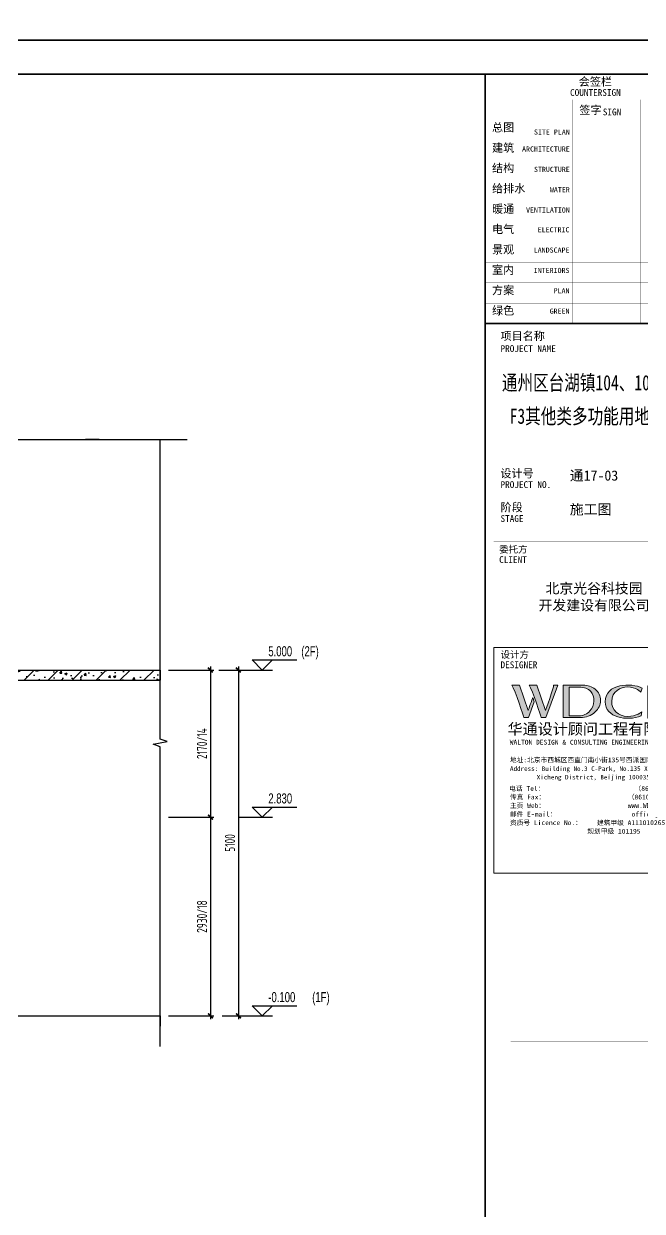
# Model space of a CAD drawing. Extents: x 20383 to 83436, y 6754 to 118707.
# Drawn here: x 51876 to 61001, y 71739 to 89250 of the extents above; entities that cross this region are included whole.
import ezdxf
from ezdxf.enums import TextEntityAlignment as Align

# ---------------------------------------------------------------- set-up
doc = ezdxf.new("R2010")
doc.units = 0
doc.header["$LTSCALE"] = 1000
doc.header["$MEASUREMENT"] = 0
doc.linetypes.add('109-34 轴网$0$L1$0$$AUDIT_BAD_LTYPE1', pattern=[0])
doc.layers.get('0').update_dxf_attribs({"linetype": 'CONTINUOUS'})
doc.layers.get('Defpoints').update_dxf_attribs({"color": 167, "linetype": 'CONTINUOUS'})
for name, color, linetype in [('A_STR-砌块墙', 121, 'CONTINUOUS'), ('A_STR-砼墙', 51, 'CONTINUOUS'), ('DIM', 3, 'CONTINUOUS'), ('PUB_TEXT', 7, 'CONTINUOUS'), ('s-dim', 3, 'CONTINUOUS'), ('S-HATCH', 253, 'CONTINUOUS'), ('s-thin', 3, 'CONTINUOUS')]:
    doc.layers.add(name, color=color, linetype=linetype)
doc.styles.add('_TCH_DIM', font='ros.shx', dxfattribs={"width": 0.8, "bigfont": 'jd.shx'})
doc.styles.add('TSSD_Dimension', font='tssdeng.shx', dxfattribs={"width": 0.7, "bigfont": 'TSSDCHN.SHX'})
doc.styles.add('图签信息$0$hwxh', font='STXIHEI.TTF')
doc.styles.add('图签信息$0$华文细黑', font='STXIHEI.TTF', dxfattribs={"height": 10})
doc.dimstyles.new('TSSD_50_50', dxfattribs={"dimtxt": 150, "dimasz": 50, "dimexe": 50, "dimexo": 125, "dimgap": 50, "dimtad": 1, "dimdec": 0, "dimzin": 0, "dimdsep": 46, "dimtxsty": 'TSSD_Dimension', "dimblk": 'ARCHTICK', "dimblk1": 'ARCHTICK', "dimblk2": 'ARCHTICK', "dimcen": 0, "dimdle": 50, "dimclrt": 7, "dimadec": 0, "dimazin": 0, "dimtfac": 1, "dimtdec": 0, "dimtix": 1, "dimtmove": 2, "dimatfit": 3, "dimfxl": 1, "dimtolj": 1, "dimtzin": 0, "dimarcsym": 0})

# ---------------------------------------------------------------- blocks, each defined once
blk = doc.blocks.new('图框-A1')
for points, const_width in [([(0, 0), (841, 0), (841, 594), (0, 594)], 0.05), ([(766, 584), (25, 584), (25, 10), (766, 10)], 0.5)]:
    blk.add_lwpolyline(points, close=True, dxfattribs=dict(const_width=const_width))
blk = doc.blocks.new('_ArchTick')
at = {"color": 0, "const_width": 0.5}
blk.add_lwpolyline([(-0.71, -0.71), (0.71, 0.71)], dxfattribs=at)
blk = doc.blocks.new('*D255')
at = {"layer": 'Defpoints', "color": 0, "transparency": 16777216}
for p in [(53888, 79720), (53888, 77550), (54630, 77550)]:
    blk.add_point(p, dxfattribs=at)
at = {"layer": 's-dim', "color": 0, "lineweight": -2, "transparency": 16777216}
for p, q in [((54013, 79720), (54680, 79720)), ((54630, 79770), (54630, 77500)), ((54013, 77550), (54680, 77550))]:
    blk.add_line(p, q, dxfattribs=at)
at = {"layer": 's-dim', "color": 0, "lineweight": -2, "transparency": 16777216, "xscale": 50, "yscale": 50, "zscale": 50}
for p, rotation in [((54630, 79720), 90), ((54630, 77550), 270)]:
    blk.add_blockref('_ArchTick', p, dxfattribs=dict(at, rotation=rotation))
at = {"layer": 's-dim', "color": 7, "transparency": 16777216, "insert": (54505, 78635), "char_height": 150, "attachment_point": 5, "rotation": 90, "style": 'TSSD_Dimension'}
blk.add_mtext('\\A1;2170/14', dxfattribs=at)
blk = doc.blocks.new('*D256')
at = {"layer": 'Defpoints', "color": 0, "transparency": 16777216}
for p in [(53888, 77550), (53888, 74620), (54630, 74620)]:
    blk.add_point(p, dxfattribs=at)
at = {"layer": 's-dim', "color": 0, "lineweight": -2, "transparency": 16777216}
for p, q in [((54630, 77600), (54630, 74570)), ((54013, 77550), (54680, 77550)), ((54013, 74620), (54680, 74620))]:
    blk.add_line(p, q, dxfattribs=at)
at = {"layer": 's-dim', "color": 0, "lineweight": -2, "transparency": 16777216, "xscale": 50, "yscale": 50, "zscale": 50}
for p, rotation in [((54630, 77550), 90), ((54630, 74620), 270)]:
    blk.add_blockref('_ArchTick', p, dxfattribs=dict(at, rotation=rotation))
at = {"layer": 's-dim', "color": 7, "transparency": 16777216, "insert": (54505, 76085), "char_height": 150, "attachment_point": 5, "rotation": 90, "style": 'TSSD_Dimension'}
blk.add_mtext('\\A1;2930/18', dxfattribs=at)
blk = doc.blocks.new('*D257')
at = {"layer": 'Defpoints', "color": 0, "transparency": 16777216}
for p in [(54630, 79720), (54680, 74620), (55043, 74620)]:
    blk.add_point(p, dxfattribs=at)
at = {"layer": 's-dim', "color": 0, "lineweight": -2, "transparency": 16777216}
for p, q in [((54755, 79720), (55093, 79720)), ((55043, 79770), (55043, 74570)), ((54805, 74620), (55093, 74620))]:
    blk.add_line(p, q, dxfattribs=at)
at = {"layer": 's-dim', "color": 0, "lineweight": -2, "transparency": 16777216, "xscale": 50, "yscale": 50, "zscale": 50}
for p, rotation in [((55043, 79720), 90), ((55043, 74620), 270)]:
    blk.add_blockref('_ArchTick', p, dxfattribs=dict(at, rotation=rotation))
at = {"layer": 's-dim', "color": 7, "transparency": 16777216, "insert": (54918, 77170), "char_height": 150, "attachment_point": 5, "rotation": 90, "style": 'TSSD_Dimension'}
blk.add_mtext('\\A1;5100', dxfattribs=at)
blk = doc.blocks.new('图签信息$0$logo2')
h = blk.add_hatch(color=7)
h.paths.add_polyline_path([(19.02, -7.36), (15.84, -7.36), (15.84, -3.97), (18.97, -3.97), (18.97, -4.24), (16.46, -4.24), (16.46, -5.45), (18.81, -5.45), (18.81, -5.69), (16.47, -5.69), (16.47, -7.12), (19.02, -7.12)])
edge = h.paths.add_edge_path()
edge.add_spline(control_points=[(15.26, -4.21), (15.26, -4.21), (15.13, -4.65), (15.13, -4.65), (15.13, -4.65), (14.62, -4.1), (13.73, -4.1), (13.04, -4.1), (12.07, -4.54), (12.08, -5.62), (12.08, -6.49), (12.77, -7.16), (13.73, -7.17), (14.66, -7.17), (15.23, -6.68), (15.23, -6.68), (15.23, -6.68), (15.16, -7.11), (15.16, -7.11), (13.63, -7.7), (11.42, -7.29), (11.41, -5.64), (11.4, -3.72), (14.16, -3.66), (15.26, -4.21)], knot_values=[0, 0, 0, 0, 1, 1, 1, 2, 2, 2, 3, 3, 3, 4, 4, 4, 5, 5, 5, 6, 6, 6, 7, 7, 7, 8, 8, 8, 8], degree=3, periodic=0)
edge = h.paths.add_edge_path(flags=16)
edge.add_spline(control_points=[(10.23, -5.57), (10.23, -5.16), (10.12, -4.83), (9.9, -4.58), (9.63, -4.27), (9.23, -4.12), (8.69, -4.12), (8.69, -4.12), (7.64, -4.12), (7.64, -4.12), (7.64, -4.12), (7.64, -7.1), (7.64, -7.1), (7.64, -7.1), (8.66, -7.1), (8.66, -7.1), (9.13, -7.1), (9.52, -6.93), (9.82, -6.6), (10.09, -6.31), (10.23, -5.96), (10.23, -5.57)], knot_values=[0, 0, 0, 0, 1, 1, 1, 2, 2, 2, 3, 3, 3, 4, 4, 4, 5, 5, 5, 6, 6, 6, 7, 7, 7, 7], degree=3, periodic=0)
edge = h.paths.add_edge_path()
edge.add_spline(control_points=[(10.92, -5.51), (10.92, -5.96), (10.72, -6.37), (10.34, -6.72), (9.92, -7.1), (9.41, -7.29), (8.82, -7.29), (8.82, -7.29), (7.03, -7.29), (7.03, -7.29), (7.03, -7.29), (7.03, -3.92), (7.03, -3.92), (7.03, -3.92), (9.1, -3.92), (9.1, -3.92), (9.59, -3.92), (10.01, -4.06), (10.36, -4.34), (10.73, -4.64), (10.92, -5.03), (10.92, -5.51)], knot_values=[0, 0, 0, 0, 1, 1, 1, 2, 2, 2, 3, 3, 3, 4, 4, 4, 5, 5, 5, 6, 6, 6, 7, 7, 7, 7], degree=3, periodic=0)
at = {"lineweight": 0}
blk.add_lwpolyline([(19.02, -7.36), (15.84, -7.36), (15.84, -3.97), (18.97, -3.97), (18.97, -4.24), (16.46, -4.24), (16.46, -5.45), (18.81, -5.45), (18.81, -5.69), (16.47, -5.69), (16.47, -7.12), (19.02, -7.12), (19.02, -7.36)], dxfattribs=at)
for points, knots in [([(15.26, -4.21), (15.26, -4.21), (15.13, -4.65), (15.13, -4.65), (15.13, -4.65), (14.62, -4.1), (13.73, -4.1), (13.04, -4.1), (12.07, -4.54), (12.08, -5.62), (12.08, -6.49), (12.77, -7.16), (13.73, -7.17), (14.66, -7.17), (15.23, -6.68), (15.23, -6.68), (15.23, -6.68), (15.16, -7.11), (15.16, -7.11), (13.63, -7.7), (11.42, -7.29), (11.41, -5.64), (11.4, -3.72), (14.16, -3.66), (15.26, -4.21)], [0, 0, 0, 0, 1, 1, 1, 2, 2, 2, 3, 3, 3, 4, 4, 4, 5, 5, 5, 6, 6, 6, 7, 7, 7, 8, 8, 8, 8]), ([(10.92, -5.51), (10.92, -5.96), (10.72, -6.37), (10.34, -6.72), (9.92, -7.1), (9.41, -7.29), (8.82, -7.29), (8.82, -7.29), (7.03, -7.29), (7.03, -7.29), (7.03, -7.29), (7.03, -3.92), (7.03, -3.92), (7.03, -3.92), (9.1, -3.92), (9.1, -3.92), (9.59, -3.92), (10.01, -4.06), (10.36, -4.34), (10.73, -4.64), (10.92, -5.03), (10.92, -5.51)], [0, 0, 0, 0, 1, 1, 1, 2, 2, 2, 3, 3, 3, 4, 4, 4, 5, 5, 5, 6, 6, 6, 7, 7, 7, 7]), ([(10.23, -5.57), (10.23, -5.16), (10.12, -4.83), (9.9, -4.58), (9.63, -4.27), (9.23, -4.12), (8.69, -4.12), (8.69, -4.12), (7.64, -4.12), (7.64, -4.12), (7.64, -4.12), (7.64, -7.1), (7.64, -7.1), (7.64, -7.1), (8.66, -7.1), (8.66, -7.1), (9.13, -7.1), (9.52, -6.93), (9.82, -6.6), (10.09, -6.31), (10.23, -5.96), (10.23, -5.57)], [0, 0, 0, 0, 1, 1, 1, 2, 2, 2, 3, 3, 3, 4, 4, 4, 5, 5, 5, 6, 6, 6, 7, 7, 7, 7])]:
    blk.add_open_spline(points, degree=3, knots=knots, dxfattribs=at)
blk = doc.blocks.new('图签信息$0$logo1')
h = blk.add_hatch(color=8)
edge = h.paths.add_edge_path()
edge.add_spline(control_points=[(3.86, -5.21), (3.63, -5.88), (3.39, -6.56), (3.39, -6.56), (3.39, -6.56), (2.5, -3.91), (2.5, -3.91), (2.5, -3.91), (1.8, -3.91), (1.69, -3.91), (2.02, -4.39), (2.95, -7.27), (2.95, -7.27), (2.95, -7.27), (3.44, -7.27), (3.44, -7.27), (3.44, -7.27), (4.03, -5.66), (4.03, -5.66), (4.03, -5.66), (3.86, -5.21), (3.86, -5.21)], knot_values=[0, 0, 0, 0, 1, 1, 1, 2, 2, 2, 3, 3, 3, 4, 4, 4, 5, 5, 5, 6, 6, 6, 7, 7, 7, 7], degree=3, periodic=0)
h = blk.add_hatch(color=7)
edge = h.paths.add_edge_path()
edge.add_spline(control_points=[(6.04, -3.91), (6.09, -4.1), (5.2, -6.56), (5.2, -6.56), (5.2, -6.56), (4.3, -3.91), (4.3, -3.91), (4.3, -3.91), (3.6, -3.91), (3.49, -3.91), (3.82, -4.39), (4.75, -7.27), (4.75, -7.27), (4.75, -7.27), (5.24, -7.27), (5.24, -7.27), (5.24, -7.27), (6.33, -4.3), (6.33, -4.3), (6.33, -4.3), (6.48, -3.91), (6.48, -3.91), (6.48, -3.91), (6.21, -3.91), (6.04, -3.91)], knot_values=[0, 0, 0, 0, 1, 1, 1, 2, 2, 2, 3, 3, 3, 4, 4, 4, 5, 5, 5, 6, 6, 6, 7, 7, 7, 8, 8, 8, 8], degree=3, periodic=0)
at = {"color": 8, "lineweight": 0}
blk.add_open_spline([(3.86, -5.21), (3.63, -5.88), (3.39, -6.56), (3.39, -6.56), (3.39, -6.56), (2.5, -3.91), (2.5, -3.91), (2.5, -3.91), (1.8, -3.91), (1.69, -3.91), (2.02, -4.39), (2.95, -7.27), (2.95, -7.27), (2.95, -7.27), (3.44, -7.27), (3.44, -7.27), (3.44, -7.27), (4.03, -5.66), (4.03, -5.66), (4.03, -5.66), (3.86, -5.21), (3.86, -5.21)], degree=3, knots=[0, 0, 0, 0, 1, 1, 1, 2, 2, 2, 3, 3, 3, 4, 4, 4, 5, 5, 5, 6, 6, 6, 7, 7, 7, 7], dxfattribs=at)
at = {"lineweight": 0}
blk.add_open_spline([(6.04, -3.91), (6.09, -4.1), (5.2, -6.56), (5.2, -6.56), (5.2, -6.56), (4.3, -3.91), (4.3, -3.91), (4.3, -3.91), (3.6, -3.91), (3.49, -3.91), (3.82, -4.39), (4.75, -7.27), (4.75, -7.27), (4.75, -7.27), (5.24, -7.27), (5.24, -7.27), (5.24, -7.27), (6.33, -4.3), (6.33, -4.3), (6.33, -4.3), (6.48, -3.91), (6.48, -3.91), (6.48, -3.91), (6.21, -3.91), (6.04, -3.91)], degree=3, knots=[0, 0, 0, 0, 1, 1, 1, 2, 2, 2, 3, 3, 3, 4, 4, 4, 5, 5, 5, 6, 6, 6, 7, 7, 7, 8, 8, 8, 8], dxfattribs=at)
blk.add_blockref('图签信息$0$logo2', (0, 0))
blk = doc.blocks.new('图签信息$0$时间-logo')
at = {"layer": 'Defpoints', "lineweight": 0}
blk.add_lwpolyline([(0, -23.46), (-21.17, -23.46), (-21.17, 0), (0, 0), (0, -23.46)], dxfattribs=at)
blk.add_blockref('图签信息$0$logo1', (-20.97, 0))
at = {"style": '图签信息$0$hwxh'}
for s, height, p in [('华通设计顾问工程有限公司 ', 1.15, (-19.73, -9.05)), ('WALTON DESIGN & CONSULTING ENGINEERING CO., LTD.', 0.5, (-19.5, -10.1)), ('Address: Building No.3 C-Park, No.135 Xizhimen South Street, ', 0.47, (-19.48, -12.83)), ('地址:北京市西城区西直门南小街135号西派国际3号楼 100035', 0.5, (-19.48, -11.94)), ('Xicheng District, Beijing 100035, China ', 0.47, (-16.69, -13.72)), ('电话 Tel：                        （8610）83957395 ', 0.5, (-19.56, -14.91)), ('传真 Fax：                      （8610）83957590 ', 0.5, (-19.48, -15.8)), ('主页 Web：                      www.WDCE.com ', 0.5, (-19.48, -16.69)), ('邮件 E-mail：                    office@WDCE.com ', 0.5, (-19.48, -17.58)), ('资质号 Licence No.：    建筑甲级 A111010265 ', 0.5, (-19.48, -18.47)), ('   规划甲级 101195', 0.5, (-12.6, -19.36))]:
    blk.add_text(s, height=height, dxfattribs=at).set_placement(p)
blk = doc.blocks.new('图签信息')
at = {"const_width": 0.5}
for points in [[(-65, 574), (-65, 500.5), (0, 500.5), (0, 574)], [(-65, 0), (0, 0), (0, 500.5), (-65, 500.5)]]:
    blk.add_lwpolyline(points, close=True, dxfattribs=at)
at = {"const_width": 0.05}
for points in [[(-65, 566.5), (0, 566.5)], [(-39.14, 566.5), (-39.14, 500.5)], [(-19.1, 566.5), (-19.1, 500.5)], [(-65, 560.5), (0, 560.5)], [(-65, 554.5), (0, 554.5)], [(-65, 548.5), (0, 548.5)], [(-65, 542.5), (0, 542.5)], [(-65, 536.5), (0, 536.5)], [(-65, 530.5), (0, 530.5)], [(-65, 524.5), (0, 524.5)], [(-65, 518.5), (0, 518.5)], [(-65, 512.5), (0, 512.5)], [(-65, 512.5), (0, 512.5)], [(-65, 506.5), (0, 506.5)], [(-65, 500.5), (0, 500.5)], [(-62.5, 450.87), (-2.5, 450.87)], [(-62.5, 440.87), (-2.5, 440.87)], [(-2.5, 407.85), (-2.5, 436.12), (-62.5, 436.12), (-62.5, 407.85)], [(-62.5, 407.85), (-2.5, 407.85)], [(-62.5, 404.92), (-62.5, 227.83)], [(-62.5, 404.92), (-2.5, 404.92)], [(-57.5, 338.36), (-7.5, 338.36)], [(-57.5, 288.83), (-7.5, 288.83)]]:
    blk.add_lwpolyline(points, dxfattribs=at)
at = {"ltscale": 0.001, "xscale": 2.834689937531524, "yscale": 2.834689937531524, "zscale": 2.834689937531524}
blk.add_blockref('图签信息$0$时间-logo', (-2.5, 404.92), dxfattribs=at)
at = {"style": '图签信息$0$华文细黑'}
for s, height, p in [('会签栏', 2.4, (-32.5, 573)), ('COUNTERSIGN', 2, (-32.5, 569.6))]:
    blk.add_text(s, height=height, dxfattribs=at).set_placement(p, align=Align.TOP_CENTER)
for s, height, p in [('签字', 2.4, (-37.22, 564.63)), ('SIGN', 2, (-30.32, 563.88)), ('总图', 2.4, (-63, 559.5)), ('建筑', 2.4, (-63, 553.5)), ('结构', 2.4, (-63, 547.5)), ('给排水', 2.4, (-63, 541.5)), ('暖通', 2.4, (-63, 535.5)), ('电气', 2.4, (-63, 529.5)), ('景观', 2.4, (-63, 523.5)), ('室内', 2.4, (-63, 517.5)), ('方案', 2.4, (-63, 511.5)), ('绿色', 2.4, (-63, 505.5)), ('项目名称', 2.4, (-60.5, 498)), ('PROJECT NAME', 2, (-60.5, 494.08)), ('设计号', 2.4, (-60.54, 457.48)), ('PROJECT NO.', 2, (-60.5, 453.97)), ('阶段', 2.4, (-60.5, 447.47)), ('STAGE', 2, (-60.5, 443.97)), ('委托方', 2, (-60.9, 434.86)), ('CLIENT', 2, (-60.9, 431.86)), ('设计方', 2, (-60.5, 403.83)), ('DESIGNER', 2, (-60.5, 400.83))]:
    blk.add_text(s, height=height, dxfattribs=at).set_placement(p, align=Align.TOP_LEFT)
for s, p in [('SITE PLAN', (-40.06, 557.7)), ('ARCHITECTURE', (-40.06, 552.7)), ('STRUCTURE', (-40.06, 546.7)), ('WATER', (-40.06, 540.7)), ('VENTILATION', (-40.06, 534.7)), ('ELECTRIC', (-40.14, 528.89)), ('LANDSCAPE', (-40.14, 522.89)), ('INTERIORS', (-40.14, 516.89)), ('PLAN', (-40.14, 510.89)), ('GREEN', (-40.14, 504.89))]:
    blk.add_text(s, height=1.5, dxfattribs=at).set_placement(p, align=Align.TOP_RIGHT)
at = {"color": 4, "style": '图签信息$0$华文细黑', "width": 0.75}
for s, p in [('通州区台湖镇104、109地块', (-32.5, 480.78)), ('F3其他类多功能用地项目', (-32.5, 470.91))]:
    blk.add_text(s, height=4.5, dxfattribs=at).set_placement(p, align=Align.CENTER)
at = {"color": 4, "ltscale": 0.001, "char_height": 3, "width": 58.4895, "style": '图签信息$0$华文细黑'}
for s, insert, attachment_point in [('通17-03', (-40.06, 455.51), 4), ('施工图', (-40.06, 445.51), 4), ('北京光谷科技园\\P开发建设有限公司', (-32.9, 419.71), 5)]:
    blk.add_mtext(s, dxfattribs=dict(at, insert=insert, attachment_point=attachment_point))
blk = doc.blocks.new('图签-A1')
at = {"color": 2}
blk.add_blockref('图签信息', (0, 0), dxfattribs=at)

msp = doc.modelspace()

# ---------------------------------------------------------------- hatches: boundary and pattern name
at = {"layer": 'S-HATCH'}
h = msp.add_hatch(dxfattribs=at)
h.set_pattern_fill('ARMORED', color=256, scale=50, style=0)
h.set_pattern_definition([(50, (-183268.56, 102514.47), (358.6301, -31.37607), [37.5, -412.5]), (355, (-183268.56, 102514.47), (-69.37567, 376.09607), [30, -330]), (100.4514, (-183238.68, 102511.86), (289.2547, 344.71977), [31.8701, -350.57106]), (46.1842, (-183268.56, 102614.47), (533.6205, -82.7595), [56.25, -618.75]), (96.6356, (-183224.1, 102607.6), (467.3314, 487.0589), [47.8051, -525.8565]), (351.1842, (-183268.56, 102614.47), (467.331, 487.0593), [45, -495]), (21, (-183218.56, 102589.47), (298.45353, -201.30945), [37.5, -412.5]), (326, (-183218.56, 102589.47), (121.65767, 362.575), [30, -330]), (71.4514, (-183193.7, 102572.7), (420.1113, 161.26525), [31.8701, -350.57106]), (37.5, (-183268.56, 102514.47), (6.07993, 166.44693), [0, -326, 0, -335, 0, -331.25]), (7.5, (-183268.56, 102514.47), (131.53477, 197.20586), [0, -191, 0, -318.5, 0, -126.25]), (327.5, (-183380.06, 102514.47), (266.91122, -11.277436), [0, -125, 0, -390, 0, -517.5]), (317.5, (-183430.06, 102514.47), (291.59308, 50.0525), [0, -162.5, 0, -259, 0, -367.5]), (45, (-183268.56, 102514.47), (-176.7767, 176.7767), [])])
h.paths.add_polyline_path([(50137.7, 79720.1), (50137.7, 79570.1), (52887.7, 79570.1), (52887.7, 79720.1)])
h = msp.add_hatch(dxfattribs=at)
h.set_pattern_fill('ARMORED', color=256, scale=50, style=0)
h.set_pattern_definition([(50, (-183268.56, 102514.47), (358.6301, -31.37607), [37.5, -412.5]), (355, (-183268.56, 102514.47), (-69.37567, 376.09607), [30, -330]), (100.4514, (-183238.68, 102511.86), (289.2547, 344.71977), [31.8701, -350.57106]), (46.1842, (-183268.56, 102614.47), (533.6205, -82.7595), [56.25, -618.75]), (96.6356, (-183224.1, 102607.6), (467.3314, 487.0589), [47.8051, -525.8565]), (351.1842, (-183268.56, 102614.47), (467.331, 487.0593), [45, -495]), (21, (-183218.56, 102589.47), (298.45353, -201.30945), [37.5, -412.5]), (326, (-183218.56, 102589.47), (121.65767, 362.575), [30, -330]), (71.4514, (-183193.7, 102572.7), (420.1113, 161.26525), [31.8701, -350.57106]), (37.5, (-183268.56, 102514.47), (6.07993, 166.44693), [0, -326, 0, -335, 0, -331.25]), (7.5, (-183268.56, 102514.47), (131.53477, 197.20586), [0, -191, 0, -318.5, 0, -126.25]), (327.5, (-183380.06, 102514.47), (266.91122, -11.277436), [0, -125, 0, -390, 0, -517.5]), (317.5, (-183430.06, 102514.47), (291.59308, 50.0525), [0, -162.5, 0, -259, 0, -367.5]), (45, (-183268.56, 102514.47), (-176.7767, 176.7767), [])])
h.paths.add_polyline_path([(52887.7, 79720.1), (52887.7, 79570.1), (53887.7, 79570.1), (53887.7, 79720.1)])

# ---------------------------------------------------------------- linework, layer by layer
at = {"const_width": 2.5}
msp.add_lwpolyline([(20384.4, 89005.7), (83434.4, 89005.7), (83434.4, 118705.7), (20384.4, 118705.7)], close=True, dxfattribs=at)
at = {"linetype": '109-34 轴网$0$L1$0$$AUDIT_BAD_LTYPE1'}
msp.add_lwpolyline([(62434.4, 89005.7), (62434.4, 59305.7), (20384.4, 59305.7), (20384.4, 89005.7)], close=True, dxfattribs=at)
msp.add_lwpolyline([(20384.4, 59305.7), (62434.4, 59305.7), (62434.4, 89005.7), (20384.4, 89005.7)], close=True)
at = {"layer": 'A_STR-砌块墙'}
msp.add_line((52987.7, 83120.1), (52787.7, 83120.1), dxfattribs=at)
at = {"layer": 'A_STR-砼墙'}
for p, q in [((50107.7, 79720.1), (52887.7, 79720.1)), ((52887.7, 79720.1), (53887.7, 79720.1)), ((53887.7, 79720.1), (53887.7, 79570.1)), ((50107.7, 79570.1), (52887.7, 79570.1)), ((52887.7, 79570.1), (53887.7, 79570.1)), ((49927.7, 74620.1), (53887.7, 74620.1)), ((53887.7, 74620.1), (53887.7, 74470.1))]:
    msp.add_line(p, q, dxfattribs=at)
at = {"layer": 'DIM'}
for p, q in [((55393.2, 79720.1), (55243.2, 79870.1)), ((55243.2, 79870.1), (55902.8, 79870.1)), ((55393.2, 79720.1), (55543.2, 79870.1)), ((55043.2, 79720.1), (55543.2, 79720.1)), ((55393.2, 77550.1), (55243.2, 77700.1)), ((55243.2, 77700.1), (55902.8, 77700.1)), ((55393.2, 77550.1), (55543.2, 77700.1)), ((55043.2, 77550.1), (55543.2, 77550.1)), ((55043.2, 74620.1), (55543.2, 74620.1)), ((55393.2, 74620.1), (55243.2, 74770.1)), ((55243.2, 74770.1), (55902.8, 74770.1)), ((55393.2, 74620.1), (55543.2, 74770.1))]:
    msp.add_line(p, q, dxfattribs=at)
at = {"layer": 's-thin'}
for points in [[(43087.7, 83120.1), (48630.1, 83120.1), (48668.3, 83225.1), (48705.4, 83015.1), (48742.6, 83120.1), (54285, 83120.1)], [(53887.7, 74170.1), (53887.7, 78588.8), (53782.7, 78627.1), (53992.7, 78664.1), (53887.7, 78701.3), (53887.7, 83120.1)]]:
    msp.add_lwpolyline(points, dxfattribs=at)

# ---------------------------------------------------------------- block references
at = {"xscale": 50, "yscale": 50, "zscale": 50}
msp.add_blockref('图框-A1', (20384.4, 59305.7), dxfattribs=at)
at = {"xscale": 49.99999999999999, "yscale": 49.99999999999999, "zscale": 49.99999999999999, "rotation": 359.9999993233541}
msp.add_blockref('图签-A1', (61934.4, 59805.7), dxfattribs=at)

# ---------------------------------------------------------------- texts
at = {"layer": 'PUB_TEXT', "style": '_TCH_DIM', "width": 0.705882}
for s, p in [('5.000', (55483.8, 79922.6)), ('(2F)', (55970.8, 79922.6)), ('2.830', (55483.8, 77752.6)), ('-0.100', (55483.8, 74822.6)), ('(1F)', (56131.4, 74822.6))]:
    msp.add_text(s, height=148.75, dxfattribs=at).set_placement(p)

# ---------------------------------------------------------------- dimensions: what is measured, and where the dimension line sits
at = {"layer": 's-dim'}
for base, p1, p2, text, picture, middle in [((54629.8, 77550.1), (53887.7, 79720.1), (53887.7, 77550.1), '2170/14', '*D255', (54504.8, 78635.1)), ((54629.8, 74620.1), (53887.7, 77550.1), (53887.7, 74620.1), '2930/18', '*D256', (54504.8, 76085.1))]:
    dim = msp.add_linear_dim(base=base, p1=p1, p2=p2, angle=90, text=text, dimstyle='TSSD_50_50', dxfattribs=at)
    dim.commit()
    dim.dimension.update_dxf_attribs({"geometry": picture, "text_midpoint": middle})
dim = msp.add_linear_dim(base=(55043.2, 74620.1), p1=(54629.8, 79720.1), p2=(54679.8, 74620.1), angle=90, dimstyle='TSSD_50_50', dxfattribs=at)
dim.commit()
dim.dimension.update_dxf_attribs({"geometry": '*D257', "text_midpoint": (54918.2, 77170.1)})

doc.saveas('drawing.dxf')
